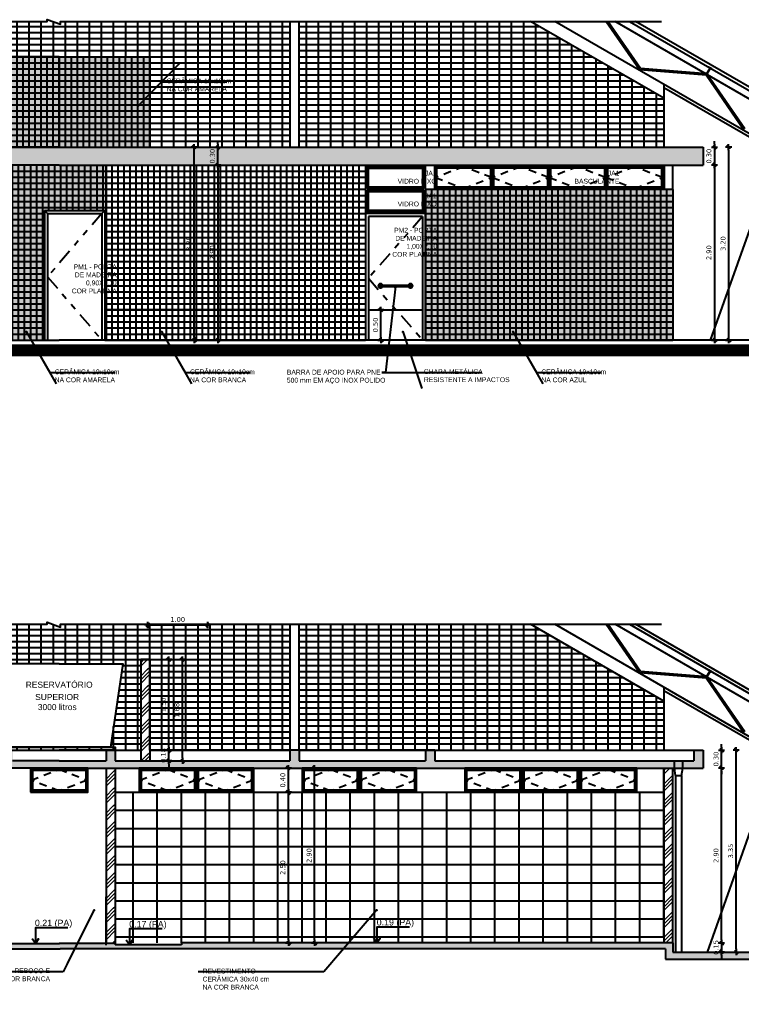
# Model space of a CAD drawing. Header units: inches. Extents: x -64 to 509, y -100 to 268.
# Drawn here: x 0.71 to 12.68, y 21 to 37.09 of the extents above; entities that cross this region are included whole.
import ezdxf
from ezdxf.enums import TextEntityAlignment as Align

# ---------------------------------------------------------------- set-up
doc = ezdxf.new("R2010")
doc.units = ezdxf.units.IN
doc.header["$MEASUREMENT"] = 0
doc.header["$PDMODE"] = 35
doc.linetypes.add('HIDDEN2', pattern=[0.1875, 0.125, -0.0625])
doc.linetypes.add('TRAÇO-2PTOS_P', pattern=[0.625, 0.25, -0.125, 0, -0.125, 0, -0.125])
for name, color, linetype in [('0_COR', 1, 'Continuous'), ('A-WC', 1, 'Continuous'), ('ARQ-ALV-PROJEÇÃO', 8, 'TRAÇO-2PTOS_P'), ('ARQ-ALV-VISTA1', 1, 'Continuous'), ('ARQ-CTA-1_050', 1, 'Continuous'), ('ARQ-CTA-1_200', 1, 'Continuous'), ('ARQ-PIS-VISTA1', 1, 'Continuous'), ('ARQ_ALVENARIA', 1, 'Continuous'), ('ARQ_REBOCO', 4, 'Continuous'), ('COTA', 1, 'Continuous'), ('HACHURA', 1, 'Continuous'), ('Nivel', 2, 'Continuous'), ('PAREDE', 4, 'Continuous'), ('PISOS', 8, 'Continuous'), ('TXAMB', 2, 'Continuous'), ('VISTA1', 1, 'Continuous'), ('VISTA2', 3, 'Continuous')]:
    doc.layers.add(name, color=color, linetype=linetype)
doc.layers.add('HAT', color=8, linetype='Continuous', lineweight=15)
doc.styles.add('ARIAL', font='arial.ttf')
doc.styles.add('FNDE Texto Cota 0050', font='verdana.ttf', dxfattribs={"height": 0.08})
doc.styles.add('ROMANS', font='arial.ttf')
doc.dimstyles.new('COTA 50', dxfattribs={"dimtxt": 0.08, "dimasz": 0.02, "dimexe": 0.1, "dimexo": 0.2, "dimgap": 0.025, "dimtad": 1, "dimrnd": 0.01, "dimzin": 4, "dimdsep": 46, "dimtxsty": 'ROMANS', "dimblk": 'ARCHTICK', "dimcen": 0.2, "dimclrd": 1, "dimclrt": 1, "dimadec": 0, "dimazin": 0, "dimtfac": 1.777778, "dimtix": 1, "dimtmove": 2, "dimatfit": 3, "dimldrblk": 'ARCHTICK', "dimfxl": 0.25, "dimfxlon": 1, "dimtolj": 1, "dimtzin": 0, "dimarcsym": 0})
doc.dimstyles.new('FNDE 1-0050', dxfattribs={"dimscale": 5, "dimtxt": 0.08, "dimasz": 0.01, "dimexe": 0.15, "dimexo": 0.15, "dimgap": 0.01, "dimtad": 1, "dimzin": 1, "dimdsep": 46, "dimtxsty": 'FNDE Texto Cota 0050', "dimblk": 'tic', "dimcen": 0.015, "dimdle": 0.15, "dimse1": 1, "dimse2": 1, "dimclrd": 251, "dimclre": 251, "dimclrt": 256, "dimaunit": 1, "dimadec": 3, "dimazin": 0, "dimtfac": 1, "dimtix": 1, "dimtmove": 2, "dimatfit": 3, "dimldrblk": 'tic', "dimfxl": 0.15, "dimtvp": 1, "dimtolj": 1, "dimtzin": 0, "dimarcsym": 0})
pattern_1 = [(45, (0, 0), (0.2828427, -2e-17), [0.4]), (45, (0.06, 0), (0.2828427, -2e-17), [0.4]), (45, (0.12, 0), (0.2828427, -2e-17), [0.4])]

# ---------------------------------------------------------------- blocks, each defined once
blk = doc.blocks.new('tic')
at = {"color": 251}
for p, q in [((-1, 0), (1, 0)), ((0, -1), (0, 1))]:
    blk.add_line(p, q, dxfattribs=at)
blk.add_line((-0.6, -0.6), (0.6, 0.6))
blk = doc.blocks.new('*D311')
at = {"layer": 'ARQ-CTA-1_050', "color": 251, "lineweight": -2, "transparency": 16777216}
blk.add_line((12.352, 21.82), (12.352, 24.62), dxfattribs=at)
at = {"layer": 'DEFPOINTS', "color": 0, "transparency": 16777216}
for p in [(11.211, 24.67), (12.352, 24.67), (10.711, 21.77)]:
    blk.add_point(p, dxfattribs=at)
at = {"layer": 'ARQ-CTA-1_050', "color": 251, "lineweight": -2, "transparency": 16777216, "xscale": 0.05, "yscale": 0.05, "zscale": 0.05}
for p, rotation in [((12.352, 24.67), 90), ((12.352, 21.77), 270)]:
    blk.add_blockref('tic', p, dxfattribs=dict(at, rotation=rotation))
at = {"layer": 'ARQ-CTA-1_050', "transparency": 16777216, "insert": (12.261, 23.22), "char_height": 0.08, "attachment_point": 5, "rotation": 90, "style": 'FNDE Texto Cota 0050'}
blk.add_mtext('\\A1;2.90', dxfattribs=at)
blk = doc.blocks.new('*D312')
at = {"layer": 'ARQ-CTA-1_050', "color": 251, "lineweight": -2, "transparency": 16777216}
blk.add_line((3.413, 24.84), (3.413, 26.42), dxfattribs=at)
at = {"layer": 'DEFPOINTS', "color": 0, "transparency": 16777216}
for p in [(2.579, 26.47), (3.413, 26.47), (2.579, 24.79)]:
    blk.add_point(p, dxfattribs=at)
at = {"layer": 'ARQ-CTA-1_050', "color": 251, "lineweight": -2, "transparency": 16777216, "xscale": 0.05, "yscale": 0.05, "zscale": 0.05}
for p, rotation in [((3.413, 26.47), 90), ((3.413, 24.79), 270)]:
    blk.add_blockref('tic', p, dxfattribs=dict(at, rotation=rotation))
at = {"layer": 'ARQ-CTA-1_050', "transparency": 16777216, "insert": (3.321, 25.63), "char_height": 0.08, "attachment_point": 5, "rotation": 90, "style": 'FNDE Texto Cota 0050'}
blk.add_mtext('\\A1;1.68', dxfattribs=at)
blk = doc.blocks.new('*D313')
at = {"layer": 'ARQ-CTA-1_050', "color": 251, "lineweight": -2, "transparency": 16777216}
for p, q in [((3.187, 25.02), (3.187, 25.07)), ((3.187, 24.79), (3.187, 24.97)), ((3.187, 24.74), (3.187, 24.69))]:
    blk.add_line(p, q, dxfattribs=at)
at = {"layer": 'DEFPOINTS', "color": 0, "transparency": 16777216}
for p in [(2.228, 24.97), (3.187, 24.97), (2.228, 24.79)]:
    blk.add_point(p, dxfattribs=at)
at = {"layer": 'ARQ-CTA-1_050', "color": 251, "lineweight": -2, "transparency": 16777216, "xscale": 0.05, "yscale": 0.05, "zscale": 0.05}
for p, rotation in [((3.187, 24.97), 270), ((3.187, 24.79), 90)]:
    blk.add_blockref('tic', p, dxfattribs=dict(at, rotation=rotation))
at = {"layer": 'ARQ-CTA-1_050', "transparency": 16777216, "insert": (3.096, 24.88), "char_height": 0.08, "attachment_point": 5, "rotation": 90, "style": 'FNDE Texto Cota 0050'}
blk.add_mtext('\\A1;0.18', dxfattribs=at)
blk = doc.blocks.new('*D314')
at = {"layer": 'ARQ-CTA-1_050', "color": 251, "lineweight": -2, "transparency": 16777216}
blk.add_line((3.187, 25.02), (3.187, 26.42), dxfattribs=at)
at = {"layer": 'DEFPOINTS', "color": 0, "transparency": 16777216}
for p in [(2.803, 26.47), (3.187, 26.47), (2.228, 24.97)]:
    blk.add_point(p, dxfattribs=at)
at = {"layer": 'ARQ-CTA-1_050', "color": 251, "lineweight": -2, "transparency": 16777216, "xscale": 0.05, "yscale": 0.05, "zscale": 0.05}
for p, rotation in [((3.187, 26.47), 90), ((3.187, 24.97), 270)]:
    blk.add_blockref('tic', p, dxfattribs=dict(at, rotation=rotation))
at = {"layer": 'ARQ-CTA-1_050', "transparency": 16777216, "insert": (3.096, 25.72), "char_height": 0.08, "attachment_point": 5, "rotation": 90, "style": 'FNDE Texto Cota 0050'}
blk.add_mtext('\\A1;1.50', dxfattribs=at)
blk = doc.blocks.new('*D315')
at = {"layer": 'ARQ-CTA-1_050', "color": 251, "lineweight": -2, "transparency": 16777216}
for p, q in [((12.352, 25.02), (12.352, 25.07)), ((12.352, 24.67), (12.352, 24.97)), ((12.352, 24.62), (12.352, 24.57))]:
    blk.add_line(p, q, dxfattribs=at)
at = {"layer": 'DEFPOINTS', "color": 0, "transparency": 16777216}
for p in [(11.211, 24.97), (12.352, 24.97), (11.211, 24.67)]:
    blk.add_point(p, dxfattribs=at)
at = {"layer": 'ARQ-CTA-1_050', "color": 251, "lineweight": -2, "transparency": 16777216, "xscale": 0.05, "yscale": 0.05, "zscale": 0.05}
for p, rotation in [((12.352, 24.97), 270), ((12.352, 24.67), 90)]:
    blk.add_blockref('tic', p, dxfattribs=dict(at, rotation=rotation))
at = {"layer": 'ARQ-CTA-1_050', "transparency": 16777216, "insert": (12.261, 24.82), "char_height": 0.08, "attachment_point": 5, "rotation": 90, "style": 'FNDE Texto Cota 0050'}
blk.add_mtext('\\A1;0.30', dxfattribs=at)
blk = doc.blocks.new('*D316')
at = {"layer": 'ARQ-CTA-1_050', "color": 251, "lineweight": -2, "transparency": 16777216}
blk.add_line((12.595, 21.67), (12.595, 24.92), dxfattribs=at)
at = {"layer": 'DEFPOINTS', "color": 0, "transparency": 16777216}
for p in [(11.089, 24.97), (12.595, 24.97), (12.33, 21.62)]:
    blk.add_point(p, dxfattribs=at)
at = {"layer": 'ARQ-CTA-1_050', "color": 251, "lineweight": -2, "transparency": 16777216, "xscale": 0.05, "yscale": 0.05, "zscale": 0.05}
for p, rotation in [((12.595, 24.97), 90), ((12.595, 21.62), 270)]:
    blk.add_blockref('tic', p, dxfattribs=dict(at, rotation=rotation))
at = {"layer": 'ARQ-CTA-1_050', "transparency": 16777216, "insert": (12.503, 23.295), "char_height": 0.08, "attachment_point": 5, "rotation": 90, "style": 'FNDE Texto Cota 0050'}
blk.add_mtext('\\A1;3.35', dxfattribs=at)
blk = doc.blocks.new('_ArchTick')
at = {"color": 0, "linetype": 'ByBlock', "const_width": 0.15}
blk.add_lwpolyline([(-0.5, -0.5), (0.5, 0.5)], dxfattribs=at)
blk = doc.blocks.new('*D407')
at = {"layer": 'ARQ-CTA-1_050', "color": 251, "lineweight": -2, "transparency": 16777216}
for p, q in [((12.352, 21.82), (12.352, 21.87)), ((12.352, 21.77), (12.352, 21.62)), ((12.352, 21.57), (12.352, 21.52))]:
    blk.add_line(p, q, dxfattribs=at)
at = {"layer": 'DEFPOINTS', "color": 0, "transparency": 16777216}
for p in [(10.711, 21.77), (12.028, 21.62), (12.352, 21.62)]:
    blk.add_point(p, dxfattribs=at)
at = {"layer": 'ARQ-CTA-1_050', "color": 251, "lineweight": -2, "transparency": 16777216, "xscale": 0.05, "yscale": 0.05, "zscale": 0.05}
for p, rotation in [((12.352, 21.77), 270), ((12.352, 21.62), 90)]:
    blk.add_blockref('tic', p, dxfattribs=dict(at, rotation=rotation))
at = {"layer": 'ARQ-CTA-1_050', "transparency": 16777216, "insert": (12.261, 21.695), "char_height": 0.08, "attachment_point": 5, "rotation": 90, "style": 'FNDE Texto Cota 0050'}
blk.add_mtext('\\A1;0.15', dxfattribs=at)
blk = doc.blocks.new('*D535')
at = {"layer": 'ARQ-CTA-1_050', "color": 251, "lineweight": -2, "transparency": 16777216}
blk.add_line((2.883, 27.044), (3.783, 27.044), dxfattribs=at)
at = {"layer": 'DEFPOINTS', "color": 0, "transparency": 16777216}
for p in [(3.833, 27.044), (2.833, 26.044), (3.833, 26.044)]:
    blk.add_point(p, dxfattribs=at)
at = {"layer": 'ARQ-CTA-1_050', "color": 251, "lineweight": -2, "transparency": 16777216, "xscale": 0.05, "yscale": 0.05, "zscale": 0.05, "rotation": 180}
blk.add_blockref('tic', (2.833, 27.044), dxfattribs=at)
at = {"layer": 'ARQ-CTA-1_050', "color": 251, "lineweight": -2, "transparency": 16777216, "xscale": 0.05, "yscale": 0.05, "zscale": 0.05}
blk.add_blockref('tic', (3.833, 27.044), dxfattribs=at)
at = {"layer": 'ARQ-CTA-1_050', "transparency": 16777216, "insert": (3.333, 27.135), "char_height": 0.08, "attachment_point": 5, "style": 'FNDE Texto Cota 0050'}
blk.add_mtext('\\A1;1.00', dxfattribs=at)
blk = doc.blocks.new('*D557')
at = {"layer": 'ARQ-CTA-1_050', "color": 251, "lineweight": -2, "transparency": 16777216}
blk.add_line((5.169, 21.82), (5.169, 24.22), dxfattribs=at)
at = {"layer": 'DEFPOINTS', "color": 0, "transparency": 16777216}
for p in [(3.501, 24.27), (5.169, 24.27), (3.801, 21.77)]:
    blk.add_point(p, dxfattribs=at)
at = {"layer": 'ARQ-CTA-1_050', "color": 251, "lineweight": -2, "transparency": 16777216, "xscale": 0.05, "yscale": 0.05, "zscale": 0.05}
for p, rotation in [((5.169, 24.27), 90), ((5.169, 21.77), 270)]:
    blk.add_blockref('tic', p, dxfattribs=dict(at, rotation=rotation))
at = {"layer": 'ARQ-CTA-1_050', "transparency": 16777216, "insert": (5.077, 23.02), "char_height": 0.08, "attachment_point": 5, "rotation": 90, "style": 'FNDE Texto Cota 0050'}
blk.add_mtext('\\A1;2.50', dxfattribs=at)
blk = doc.blocks.new('*D558')
at = {"layer": 'ARQ-CTA-1_050', "color": 251, "lineweight": -2, "transparency": 16777216}
blk.add_line((5.169, 24.32), (5.169, 24.62), dxfattribs=at)
at = {"layer": 'DEFPOINTS', "color": 0, "transparency": 16777216}
for p in [(3.501, 24.67), (5.169, 24.67), (3.501, 24.27)]:
    blk.add_point(p, dxfattribs=at)
at = {"layer": 'ARQ-CTA-1_050', "color": 251, "lineweight": -2, "transparency": 16777216, "xscale": 0.05, "yscale": 0.05, "zscale": 0.05}
for p, rotation in [((5.169, 24.67), 90), ((5.169, 24.27), 270)]:
    blk.add_blockref('tic', p, dxfattribs=dict(at, rotation=rotation))
at = {"layer": 'ARQ-CTA-1_050', "transparency": 16777216, "insert": (5.077, 24.47), "char_height": 0.08, "attachment_point": 5, "rotation": 90, "style": 'FNDE Texto Cota 0050'}
blk.add_mtext('\\A1;0.40', dxfattribs=at)
blk = doc.blocks.new('*D559')
at = {"layer": 'ARQ-CTA-1_050', "color": 251, "lineweight": -2, "transparency": 16777216}
blk.add_line((5.604, 21.82), (5.604, 24.62), dxfattribs=at)
at = {"layer": 'DEFPOINTS', "color": 0, "transparency": 16777216}
for p in [(4.463, 24.67), (5.604, 24.67), (3.963, 21.77)]:
    blk.add_point(p, dxfattribs=at)
at = {"layer": 'ARQ-CTA-1_050', "color": 251, "lineweight": -2, "transparency": 16777216, "xscale": 0.05, "yscale": 0.05, "zscale": 0.05}
for p, rotation in [((5.604, 24.67), 90), ((5.604, 21.77), 270)]:
    blk.add_blockref('tic', p, dxfattribs=dict(at, rotation=rotation))
at = {"layer": 'ARQ-CTA-1_050', "transparency": 16777216, "insert": (5.513, 23.22), "char_height": 0.08, "attachment_point": 5, "rotation": 90, "style": 'FNDE Texto Cota 0050'}
blk.add_mtext('\\A1;2.90', dxfattribs=at)
blk = doc.blocks.new('*D579')
at = {"layer": 'ARQ-CTA-1_050', "color": 251, "lineweight": -2, "transparency": 16777216}
blk.add_line((3.999, 34.62), (3.999, 31.82), dxfattribs=at)
at = {"layer": 'DEFPOINTS', "color": 0, "transparency": 16777216}
for p in [(4.269, 34.67), (3.999, 31.77), (4.269, 31.77)]:
    blk.add_point(p, dxfattribs=at)
at = {"layer": 'ARQ-CTA-1_050', "color": 251, "lineweight": -2, "transparency": 16777216, "xscale": 0.05, "yscale": 0.05, "zscale": 0.05}
for p, rotation in [((3.999, 34.67), 90), ((3.999, 31.77), 270)]:
    blk.add_blockref('tic', p, dxfattribs=dict(at, rotation=rotation))
at = {"layer": 'ARQ-CTA-1_050', "transparency": 16777216, "insert": (3.908, 33.22), "char_height": 0.08, "attachment_point": 5, "rotation": 90, "style": 'FNDE Texto Cota 0050'}
blk.add_mtext('\\A1;2.90', dxfattribs=at)
blk = doc.blocks.new('*D580')
at = {"layer": 'ARQ-CTA-1_050', "color": 251, "lineweight": -2, "transparency": 16777216}
for p, q in [((3.999, 35.02), (3.999, 35.07)), ((3.999, 34.67), (3.999, 34.97)), ((3.999, 34.62), (3.999, 34.57))]:
    blk.add_line(p, q, dxfattribs=at)
at = {"layer": 'DEFPOINTS', "color": 0, "transparency": 16777216}
for p in [(3.999, 34.97), (4.269, 34.97), (4.269, 34.67)]:
    blk.add_point(p, dxfattribs=at)
at = {"layer": 'ARQ-CTA-1_050', "color": 251, "lineweight": -2, "transparency": 16777216, "xscale": 0.05, "yscale": 0.05, "zscale": 0.05}
for p, rotation in [((3.999, 34.97), 270), ((3.999, 34.67), 90)]:
    blk.add_blockref('tic', p, dxfattribs=dict(at, rotation=rotation))
at = {"layer": 'ARQ-CTA-1_050', "transparency": 16777216, "insert": (3.908, 34.82), "char_height": 0.08, "attachment_point": 5, "rotation": 90, "style": 'FNDE Texto Cota 0050'}
blk.add_mtext('\\A1;0.30', dxfattribs=at)
blk = doc.blocks.new('*D581')
at = {"layer": 'ARQ-CTA-1_050', "color": 251, "lineweight": -2, "transparency": 16777216}
blk.add_line((3.608, 31.82), (3.608, 34.92), dxfattribs=at)
at = {"layer": 'DEFPOINTS', "color": 0, "transparency": 16777216}
for p in [(3.608, 34.97), (3.949, 34.97), (3.949, 31.77)]:
    blk.add_point(p, dxfattribs=at)
at = {"layer": 'ARQ-CTA-1_050', "color": 251, "lineweight": -2, "transparency": 16777216, "xscale": 0.05, "yscale": 0.05, "zscale": 0.05}
for p, rotation in [((3.608, 34.97), 90), ((3.608, 31.77), 270)]:
    blk.add_blockref('tic', p, dxfattribs=dict(at, rotation=rotation))
at = {"layer": 'ARQ-CTA-1_050', "transparency": 16777216, "insert": (3.516, 33.37), "char_height": 0.08, "attachment_point": 5, "rotation": 90, "style": 'FNDE Texto Cota 0050'}
blk.add_mtext('\\A1;3.20', dxfattribs=at)
blk = doc.blocks.new('*D582')
at = {"layer": 'ARQ-CTA-1_050', "color": 251, "lineweight": -2, "transparency": 16777216}
for p, q in [((12.235, 35.02), (12.235, 35.07)), ((12.235, 34.97), (12.235, 34.67)), ((12.235, 34.62), (12.235, 34.57))]:
    blk.add_line(p, q, dxfattribs=at)
at = {"layer": 'DEFPOINTS', "color": 0, "transparency": 16777216}
for p in [(12.045, 34.97), (12.045, 34.67), (12.235, 34.67)]:
    blk.add_point(p, dxfattribs=at)
at = {"layer": 'ARQ-CTA-1_050', "color": 251, "lineweight": -2, "transparency": 16777216, "xscale": 0.05, "yscale": 0.05, "zscale": 0.05}
for p, rotation in [((12.235, 34.97), 270), ((12.235, 34.67), 90)]:
    blk.add_blockref('tic', p, dxfattribs=dict(at, rotation=rotation))
at = {"layer": 'ARQ-CTA-1_050', "transparency": 16777216, "insert": (12.143, 34.82), "char_height": 0.08, "attachment_point": 5, "rotation": 90, "style": 'FNDE Texto Cota 0050'}
blk.add_mtext('\\A1;0.30', dxfattribs=at)
blk = doc.blocks.new('*D583')
at = {"layer": 'ARQ-CTA-1_050', "color": 251, "lineweight": -2, "transparency": 16777216}
blk.add_line((12.235, 34.62), (12.235, 31.82), dxfattribs=at)
at = {"layer": 'DEFPOINTS', "color": 0, "transparency": 16777216}
for p in [(12.045, 34.67), (11.545, 31.77), (12.235, 31.77)]:
    blk.add_point(p, dxfattribs=at)
at = {"layer": 'ARQ-CTA-1_050', "color": 251, "lineweight": -2, "transparency": 16777216, "xscale": 0.05, "yscale": 0.05, "zscale": 0.05}
for p, rotation in [((12.235, 34.67), 90), ((12.235, 31.77), 270)]:
    blk.add_blockref('tic', p, dxfattribs=dict(at, rotation=rotation))
at = {"layer": 'ARQ-CTA-1_050', "transparency": 16777216, "insert": (12.143, 33.22), "char_height": 0.08, "attachment_point": 5, "rotation": 90, "style": 'FNDE Texto Cota 0050'}
blk.add_mtext('\\A1;2.90', dxfattribs=at)
blk = doc.blocks.new('*D584')
at = {"layer": 'ARQ-CTA-1_050', "color": 251, "lineweight": -2, "transparency": 16777216}
blk.add_line((12.47, 34.92), (12.47, 31.82), dxfattribs=at)
at = {"layer": 'DEFPOINTS', "color": 0, "transparency": 16777216}
for p in [(12.173, 34.97), (12.173, 31.77), (12.47, 31.77)]:
    blk.add_point(p, dxfattribs=at)
at = {"layer": 'ARQ-CTA-1_050', "color": 251, "lineweight": -2, "transparency": 16777216, "xscale": 0.05, "yscale": 0.05, "zscale": 0.05}
for p, rotation in [((12.47, 34.97), 90), ((12.47, 31.77), 270)]:
    blk.add_blockref('tic', p, dxfattribs=dict(at, rotation=rotation))
at = {"layer": 'ARQ-CTA-1_050', "transparency": 16777216, "insert": (12.378, 33.37), "char_height": 0.08, "attachment_point": 5, "rotation": 90, "style": 'FNDE Texto Cota 0050'}
blk.add_mtext('\\A1;3.20', dxfattribs=at)
blk = doc.blocks.new('*D756')
at = {"layer": 'ARQ-CTA-1_050', "color": 251, "lineweight": -2, "transparency": 16777216}
blk.add_line((6.704, 31.82), (6.704, 32.22), dxfattribs=at)
at = {"layer": 'DEFPOINTS', "color": 0, "transparency": 16777216}
for p in [(6.704, 32.27), (7.09, 32.27), (7.09, 31.77)]:
    blk.add_point(p, dxfattribs=at)
at = {"layer": 'ARQ-CTA-1_050', "color": 251, "lineweight": -2, "transparency": 16777216, "xscale": 0.05, "yscale": 0.05, "zscale": 0.05}
for p, rotation in [((6.704, 32.27), 90), ((6.704, 31.77), 270)]:
    blk.add_blockref('tic', p, dxfattribs=dict(at, rotation=rotation))
at = {"layer": 'ARQ-CTA-1_050', "transparency": 16777216, "insert": (6.612, 32.02), "char_height": 0.08, "attachment_point": 5, "rotation": 90, "style": 'FNDE Texto Cota 0050'}
blk.add_mtext('\\A1;0.50', dxfattribs=at)

msp = doc.modelspace()

# ---------------------------------------------------------------- hatches: boundary and pattern name
at = {"layer": '0_COR'}
for color, points in [(50, [(1.37, 36.47), (-0.13, 36.47), (-0.13, 34.97), (1.37, 34.97)]), (50, [(1.37, 36.47), (2.87, 36.47), (2.87, 34.97), (1.37, 34.97)]), (255, [(12.045, 34.97), (-9.305, 34.97), (-9.305, 34.67), (12.045, 34.67)]), (140, [(7.445, 34.27), (7.445, 31.77), (11.545, 31.77), (11.545, 34.27)])]:
    msp.add_hatch(color=color, dxfattribs=at).paths.add_polyline_path(points)
h = msp.add_hatch(color=50, dxfattribs=at)
h.paths.add_polyline_path([(1.37, 34.67), (0.595, 34.67), (0.595, 31.77), (1.125, 31.77), (1.125, 33.92), (1.37, 33.92)])
h.paths.add_polyline_path([(2.145, 34.67), (1.37, 34.67), (1.37, 33.92), (2.125, 33.92), (2.125, 31.77), (2.145, 31.77)])
at = {"layer": 'ARQ-ALV-VISTA1'}
h = msp.add_hatch(dxfattribs=at)
h.set_pattern_fill('_USER', color=251, scale=0.2, angle=90, style=0, pattern_type=0)
h.set_pattern_definition([(90, (-148.7292, 70.90857), (-0.2, 1e-17), [])])
h.paths.add_polyline_path([(-2.605, 37.055), (-6.446, 37.055), (-8.655, 35.78), (-8.655, 34.97), (-2.605, 34.97)])
h.paths.add_polyline_path([(9.186, 37.055), (5.345, 37.055), (5.345, 34.97), (11.395, 34.97), (11.395, 35.78)])
h.paths.add_polyline_path([(2.87, 36.47), (2.87, 34.97), (5.195, 34.97), (5.195, 37.055), (-2.455, 37.055), (-2.455, 34.97), (-0.13, 34.97), (-0.13, 36.47)])
h = msp.add_hatch(dxfattribs=at)
h.set_pattern_fill('_USER', color=251, scale=0.1, style=0, pattern_type=0)
h.set_pattern_definition([(0, (-125.95918, 34.97037), (0, 0.1), [])])
h.paths.add_polyline_path([(-2.605, 37.055), (-6.446, 37.055), (-8.655, 35.78), (-8.655, 34.97), (-2.605, 34.97)])
h.paths.add_polyline_path([(-1.613, 37.055), (-2.455, 37.055), (-2.455, 34.97), (-0.252, 34.97)])
h.paths.add_polyline_path([(5.195, 37.055), (4.353, 37.055), (2.992, 34.97), (5.195, 34.97)])
h.paths.add_polyline_path([(9.186, 37.055), (5.345, 37.055), (5.345, 34.97), (11.395, 34.97), (11.395, 35.78)])
h.paths.add_polyline_path([(-0.13, 34.97), (-0.13, 36.47), (2.87, 36.47), (2.87, 34.97), (2.992, 34.97), (4.353, 37.055), (-1.613, 37.055), (-0.252, 34.97)])
h = msp.add_hatch(dxfattribs=at)
h.set_pattern_fill('_USER', color=251, scale=0.2, angle=90, style=0, pattern_type=0)
h.set_pattern_definition([(90, (-148.7292, 60.90857), (-0.2, 1e-17), [])])
h.paths.add_polyline_path([(-2.605, 27.055), (-6.446, 27.055), (-8.655, 25.78), (-8.655, 24.97), (-2.605, 24.97)])
h.paths.add_polyline_path([(9.186, 27.055), (5.345, 27.055), (5.345, 24.97), (11.395, 24.97), (11.395, 25.78)])
h.paths.add_polyline_path([(-2.455, 24.97), (5.195, 24.97), (5.195, 27.055), (-2.455, 27.055)])
h.paths.add_polyline_path([(2.22, 25.02), (0.52, 25.02), (0.315, 26.4), (2.425, 26.4)])
h = msp.add_hatch(dxfattribs=at)
h.set_pattern_fill('_USER', color=251, scale=0.1, style=0, pattern_type=0)
h.set_pattern_definition([(0, (-125.95918, 24.97037), (0, 0.1), [])])
h.paths.add_polyline_path([(-2.605, 27.055), (-6.446, 27.055), (-8.655, 25.78), (-8.655, 24.97), (-2.605, 24.97)])
h.paths.add_polyline_path([(-1.613, 27.055), (-2.455, 27.055), (-2.455, 24.97), (-0.252, 24.97)])
h.paths.add_polyline_path([(5.195, 27.055), (4.353, 27.055), (2.992, 24.97), (5.195, 24.97)])
h.paths.add_polyline_path([(9.186, 27.055), (5.345, 27.055), (5.345, 24.97), (11.395, 24.97), (11.395, 25.78)])
h.paths.add_polyline_path([(2.87, 26.47), (2.87, 24.97), (2.992, 24.97), (4.353, 27.055), (-1.613, 27.055), (-0.252, 24.97), (-0.13, 24.97), (-0.13, 26.47), (0.02, 26.47), (0.02, 24.97), (2.72, 24.97), (2.72, 26.47)])
h.paths.add_polyline_path([(2.22, 25.02), (0.52, 25.02), (0.315, 26.4), (2.425, 26.4)])
at = {"layer": 'COTA'}
h = msp.add_hatch(dxfattribs=at)
h.set_pattern_fill('NET', color=251, scale=0.8, style=0)
h.set_pattern_definition([(180, (2.94501, 32.27037), (0, 0.1), []), (90, (2.94501, 32.27037), (0.1, 6e-18), [])])
h.paths.add_polyline_path([(2.145, 34.67), (6.445, 34.67), (6.445, 32.27), (2.145, 32.27)])
h = msp.add_hatch(dxfattribs=at)
h.set_pattern_fill('AR-CONC', color=256, scale=0.025, angle=45, style=0)
h.set_pattern_definition([(95, (0, 10), (0.137888, 0.1157018), [0.01875, -0.20625]), (40, (0, 10), (-0.157498, 0.108442), [0.015, -0.165]), (145.4514, (0.01149, 10.00964), (-0.0196099, 0.2241438), [0.015935, -0.1752855]), (91.1842, (-0.03536, 10.03536), (0.2179233, 0.1594034), [0.028125, -0.309375]), (141.6356, (-0.0172, 10.04864), (-0.0069748, 0.337428), [0.0239026, -0.2629282]), (36.1842, (-0.03536, 10.03536), (-0.006975, 0.337428), [0.0225, -0.2475]), (66, (-0.00884, 10.0442), (0.1766929, 0.0343456), [0.01875, -0.20625]), (11, (-0.00884, 10.0442), (-0.0851771, 0.1712021), [0.015, -0.165]), (116.4514, (0.00589, 10.04706), (0.0915159, 0.2055477), [0.015935, -0.1752855]), (82.5, (0, 10), (-0.0566983, 0.06099745), [0, -0.163, 0, -0.1675, 0, -0.165625]), (52.5, (0, 10), (-0.02321824, 0.11622736), [0, -0.0955, 0, -0.15925, 0, -0.063125]), (12.5, (-0.03942, 9.96058), (0.09835454, 0.0903802), [0, -0.0625, 0, -0.195, 0, -0.25875]), (2.5, (-0.0571, 9.9429), (0.0853975, 0.12078995), [0, -0.08125, 0, -0.1295, 0, -0.18375])])
h.paths.add_polyline_path([(12.045, 24.97), (11.895, 24.97), (11.895, 24.79), (7.595, 24.79), (7.595, 24.97), (7.445, 24.97), (7.445, 24.79), (5.345, 24.79), (5.345, 24.97), (5.195, 24.97), (5.195, 24.79), (2.295, 24.79), (2.295, 24.97), (2.145, 24.97), (2.145, 24.79), (1.37, 24.79), (0.595, 24.79), (0.595, 24.97), (0.445, 24.97), (0.445, 24.79), (-2.455, 24.79), (-2.455, 24.97), (-2.605, 24.97), (-2.605, 24.79), (-4.705, 24.79), (-4.705, 24.97), (-4.855, 24.97), (-4.855, 24.79), (-9.155, 24.79), (-9.155, 24.97), (-9.305, 24.97), (-9.305, 24.67), (1.37, 24.67), (12.045, 24.67)])
h = msp.add_hatch(dxfattribs=at)
h.set_pattern_fill('AR-CONC', color=256, scale=0.025, angle=45, style=0)
h.set_pattern_definition([(95, (0.01208, 10), (0.137888, 0.1157018), [0.01875, -0.20625]), (40, (0.01208, 10), (-0.157498, 0.108442), [0.015, -0.165]), (145.4514, (0.02358, 10.00964), (-0.0196099, 0.2241438), [0.015935, -0.1752855]), (91.1842, (-0.02327, 10.03536), (0.2179233, 0.1594034), [0.028125, -0.309375]), (141.6356, (-0.0051, 10.04864), (-0.0069748, 0.337428), [0.0239026, -0.2629282]), (36.1842, (-0.02327, 10.03536), (-0.006975, 0.337428), [0.0225, -0.2475]), (66, (0.00325, 10.0442), (0.1766929, 0.0343456), [0.01875, -0.20625]), (11, (0.00325, 10.0442), (-0.0851771, 0.1712021), [0.015, -0.165]), (116.4514, (0.01797, 10.04706), (0.0915159, 0.2055477), [0.015935, -0.1752855]), (82.5, (0.012084, 10), (-0.0566983, 0.06099745), [0, -0.163, 0, -0.1675, 0, -0.165625]), (52.5, (0.01208, 10), (-0.02321824, 0.11622736), [0, -0.0955, 0, -0.15925, 0, -0.063125]), (12.5, (-0.02734, 9.96058), (0.09835454, 0.0903802), [0, -0.0625, 0, -0.195, 0, -0.25875]), (2.5, (-0.04501, 9.9429), (0.0853975, 0.12078995), [0, -0.08125, 0, -0.1295, 0, -0.18375])])
h.paths.add_polyline_path([(-8.793, 21.77), (-8.793, 21.62), (-10.939, 21.62), (-10.939, 21.5), (-8.673, 21.5), (-8.673, 21.67), (1.382, 21.67), (11.45, 21.67), (11.45, 21.5), (15.433, 21.5), (15.433, 21.62), (11.57, 21.62), (11.57, 21.77), (3.407, 21.77), (3.407, 21.74), (2.307, 21.74), (1.382, 21.76), (0.457, 21.76), (0.457, 21.74), (-0.643, 21.74)])
at = {"layer": 'HACHURA'}
h = msp.add_hatch(dxfattribs=at)
h.set_pattern_fill('_USER', color=251, scale=0.1, style=0, double=1, pattern_type=0)
h.set_pattern_definition([(0, (1.37001, 36.47037), (0, 0.1), []), (90, (1.37001, 36.47037), (-0.1, 6e-18), [])])
h.paths.add_polyline_path([(1.37, 34.97), (1.37, 36.47), (-0.13, 36.47), (-0.13, 34.97)])
h = msp.add_hatch(dxfattribs=at)
h.set_pattern_fill('_USER', color=251, scale=0.1, style=0, double=1, pattern_type=0)
h.set_pattern_definition([(180, (1.37001, 36.47037), (0, 0.1), []), (90, (1.37001, 36.47037), (0.1, 6e-18), [])])
h.paths.add_polyline_path([(1.37, 34.97), (1.37, 36.47), (2.87, 36.47), (2.87, 34.97)])
h = msp.add_hatch(dxfattribs=at)
h.set_pattern_fill('_USER', color=251, scale=0.1, style=0, double=1, pattern_type=0)
h.set_pattern_definition([(0, (0.59501, 31.77037), (0, 0.1), []), (90, (0.59501, 31.77037), (-0.1, 6e-18), [])])
h.paths.add_polyline_path([(1.125, 33.92), (2.125, 33.92), (2.125, 31.77), (2.145, 31.77), (2.145, 34.67), (1.37, 34.67), (0.595, 34.67), (0.595, 31.77), (1.125, 31.77)])
h = msp.add_hatch(dxfattribs=at)
h.set_pattern_fill('_USER', color=251, scale=0.1, style=0, double=1, pattern_type=0)
h.set_pattern_definition([(180, (11.54501, 31.77037), (0, 0.1), []), (90, (11.54501, 31.77037), (0.1, 6e-18), [])])
h.paths.add_polyline_path([(7.445, 34.27), (11.545, 34.27), (11.545, 31.77), (7.445, 31.77)])
h = msp.add_hatch(dxfattribs=at)
h.set_pattern_fill('NET', color=251, scale=0.8, style=0)
h.set_pattern_definition([(360, (2.14501, 31.77037), (2e-16, 0.1), []), (90, (2.14501, 31.77037), (-0.1, 3e-16), [])])
h.paths.add_polyline_path([(6.445, 32.27), (2.145, 32.27), (2.145, 31.77), (6.445, 31.77)])
at = {"layer": 'HAT'}
h = msp.add_hatch(dxfattribs=at)
h.set_pattern_fill('GOST_GROUND', color=256, scale=0.02, style=0)
h.set_pattern_definition(pattern_1)
h.paths.add_polyline_path([(2.87, 26.47), (2.72, 26.47), (2.72, 24.79), (2.87, 24.79)])
h = msp.add_hatch(dxfattribs=at)
h.set_pattern_fill('GOST_GROUND', color=256, scale=0.02, style=0)
h.set_pattern_definition(pattern_1)
h.paths.add_polyline_path([(2.295, 24.67), (2.145, 24.67), (2.145, 21.76), (2.295, 21.76)])
h = msp.add_hatch(dxfattribs=at)
h.set_pattern_fill('GOST_GROUND', color=256, scale=0.02, style=0)
h.set_pattern_definition(pattern_1)
h.paths.add_polyline_path([(11.545, 21.77), (11.545, 24.67), (11.395, 24.67), (11.395, 21.77)])

# ---------------------------------------------------------------- linework, layer by layer
at = {"color": 2}
msp.add_line((6.495, 32.27), (7.395, 32.27), dxfattribs=at)
at = {"layer": 'A-WC', "color": 2}
for p, q in [((6.695, 32.683), (7.195, 32.683)), ((6.695, 32.658), (7.195, 32.658))]:
    msp.add_line(p, q, dxfattribs=at)
for centre, radius, start, end in [((6.695, 32.67), 0.035, 20.9248, 339.0752), ((6.695, 32.67), 0.025, 30, 330), ((6.695, 32.67), 0.0125, 90, 270), ((7.195, 32.67), 0.035, 200.9248, 159.0752), ((7.195, 32.67), 0.025, 210, 150), ((7.195, 32.67), 0.0125, 270, 90)]:
    msp.add_arc(centre, radius, start, end, dxfattribs=at)
at = {"layer": 'ARQ-ALV-PROJEÇÃO'}
for p, q in [((2.075, 33.87), (1.175, 32.82)), ((7.395, 33.82), (6.495, 32.795)), ((1.175, 32.82), (2.075, 31.77)), ((6.495, 32.795), (7.395, 31.77))]:
    msp.add_line(p, q, dxfattribs=at)
at = {"layer": 'ARQ-ALV-PROJEÇÃO', "linetype": 'HIDDEN2'}
for points in [[(8.54, 34.465), (8.075, 34.645), (7.61, 34.465), (8.075, 34.285)], [(9.485, 34.465), (9.02, 34.645), (8.555, 34.465), (9.02, 34.285)], [(10.43, 34.465), (9.965, 34.645), (9.5, 34.465), (9.965, 34.285)], [(11.375, 34.465), (10.91, 34.645), (10.445, 34.465), (10.91, 34.285)], [(0.905, 24.47), (1.37, 24.65), (1.835, 24.47), (1.37, 24.29)], [(2.705, 24.47), (3.17, 24.65), (3.635, 24.47), (3.17, 24.29)], [(3.655, 24.47), (4.12, 24.65), (4.585, 24.47), (4.12, 24.29)], [(5.405, 24.47), (5.87, 24.65), (6.335, 24.47), (5.87, 24.29)], [(6.355, 24.47), (6.82, 24.65), (7.285, 24.47), (6.82, 24.29)], [(8.105, 24.47), (8.57, 24.65), (9.035, 24.47), (8.57, 24.29)], [(9.055, 24.47), (9.52, 24.65), (9.985, 24.47), (9.52, 24.29)], [(10.005, 24.47), (10.47, 24.65), (10.935, 24.47), (10.47, 24.29)]]:
    msp.add_lwpolyline(points, close=True, dxfattribs=at)
at = {"layer": 'ARQ-ALV-VISTA1', "color": 251}
for p, q in [((11.395, 35.78), (9.186, 37.055)), ((13.37, 34.87), (9.586, 37.055)), ((10.441, 37.055), (10.992, 36.256)), ((10.472, 37.055), (11.006, 36.28)), ((14.37, 34.87), (10.586, 37.055)), ((10.992, 36.256), (12.096, 36.167)), ((11.006, 36.28), (12.11, 36.191)), ((12.156, 36.277), (12.105, 36.188)), ((12.161, 36.275), (12.109, 36.186)), ((12.137, 36.298), (12.134, 36.294)), ((12.155, 36.282), (12.134, 36.294)), ((12.189, 36.268), (12.137, 36.298)), ((12.186, 36.264), (12.165, 36.276)), ((12.189, 36.268), (12.186, 36.264)), ((12.079, 36.199), (12.077, 36.194)), ((12.129, 36.164), (12.077, 36.194)), ((12.1, 36.187), (12.079, 36.199)), ((12.096, 36.167), (12.724, 35.256)), ((12.11, 36.191), (12.738, 35.28)), ((12.131, 36.169), (12.11, 36.181)), ((12.131, 36.169), (12.129, 36.164)), ((11.395, 36.011), (11.395, 34.97)), ((13.27, 34.87), (11.395, 35.953)), ((12.17, 31.77), (13.27, 34.87)), ((11.395, 25.78), (9.186, 27.055)), ((13.37, 24.87), (9.586, 27.055)), ((10.441, 27.055), (10.992, 26.256)), ((10.472, 27.055), (11.006, 26.28)), ((14.37, 24.87), (10.586, 27.055)), ((10.992, 26.256), (12.096, 26.167)), ((11.006, 26.28), (12.11, 26.191)), ((12.156, 26.277), (12.105, 26.188)), ((12.161, 26.275), (12.109, 26.186)), ((12.137, 26.298), (12.134, 26.294)), ((12.155, 26.282), (12.134, 26.294)), ((12.189, 26.268), (12.137, 26.298)), ((12.186, 26.264), (12.165, 26.276)), ((12.189, 26.268), (12.186, 26.264)), ((12.079, 26.199), (12.077, 26.194)), ((12.129, 26.164), (12.077, 26.194)), ((12.1, 26.187), (12.079, 26.199)), ((12.096, 26.167), (12.724, 25.256)), ((12.11, 26.191), (12.738, 25.28)), ((12.131, 26.169), (12.11, 26.181)), ((12.131, 26.169), (12.129, 26.164)), ((11.395, 26.011), (11.395, 24.97)), ((13.27, 24.87), (11.395, 25.953)), ((12.117, 21.62), (13.27, 24.87))]:
    msp.add_line(p, q, dxfattribs=at)
at = {"layer": 'ARQ-ALV-VISTA1'}
for p, q in [((11.59, 24.55), (11.57, 24.67)), ((11.69, 24.55), (11.71, 24.67)), ((11.59, 24.55), (11.59, 21.62)), ((11.59, 24.55), (11.69, 24.55)), ((11.69, 24.55), (11.69, 21.62))]:
    msp.add_line(p, q, dxfattribs=at)
at = {"layer": 'ARQ-ALV-VISTA1', "color": 251}
for points in [[(5.195, 37.055), (5.195, 35.023), (5.195, 34.97)], [(5.345, 34.97), (5.345, 35.023), (5.345, 37.055)], [(10.826, 37.055), (14.43, 34.974), (14.455, 35.018), (10.926, 37.055)], [(5.195, 27.055), (5.195, 25.023), (5.195, 24.97)], [(5.345, 24.97), (5.345, 25.023), (5.345, 27.055)], [(10.826, 27.055), (14.43, 24.974), (14.455, 25.018), (10.926, 27.055)]]:
    msp.add_lwpolyline(points, dxfattribs=at)
for centre, start, end in [((12.153, 36.279), 330, 60), ((12.164, 36.273), 60, 150), ((12.102, 36.19), 240, 330), ((12.112, 36.184), 150, 240), ((12.153, 26.279), 330, 60), ((12.164, 26.273), 60, 150), ((12.102, 26.19), 240, 330), ((12.112, 26.184), 150, 240)]:
    msp.add_arc(centre, 0.00355, start, end, dxfattribs=at)
at = {"layer": 'ARQ-CTA-1_050'}
for p, q in [((11.57, 24.67), (11.57, 24.79)), ((11.71, 24.67), (11.71, 24.79))]:
    msp.add_line(p, q, dxfattribs=at)
for points in [[(-8.445, 37.055), (1.168, 37.055), (1.168, 37.089), (1.391, 37.01), (1.391, 37.055), (11.355, 37.055)], [(-8.445, 27.055), (1.168, 27.055), (1.168, 27.089), (1.391, 27.01), (1.391, 27.055), (11.355, 27.055)]]:
    msp.add_lwpolyline(points, dxfattribs=at)
at = {"layer": 'ARQ-CTA-1_200'}
for points in [[(0.895, 24.27), (1.845, 24.27), (1.845, 24.67), (0.895, 24.67)], [(2.695, 24.27), (3.645, 24.27), (3.645, 24.67), (2.695, 24.67)], [(3.645, 24.27), (4.595, 24.27), (4.595, 24.67), (3.645, 24.67)], [(5.395, 24.27), (6.345, 24.27), (6.345, 24.67), (5.395, 24.67)], [(6.345, 24.27), (7.295, 24.27), (7.295, 24.67), (6.345, 24.67)], [(8.095, 24.27), (9.045, 24.27), (9.045, 24.67), (8.095, 24.67)], [(9.045, 24.27), (9.995, 24.27), (9.995, 24.67), (9.045, 24.67)], [(9.995, 24.27), (10.945, 24.27), (10.945, 24.67), (9.995, 24.67)]]:
    msp.add_lwpolyline(points, close=True, dxfattribs=at)
at = {"layer": 'ARQ-PIS-VISTA1'}
for p, q in [((2.295, 24.97), (2.72, 24.97)), ((7.445, 24.97), (2.87, 24.97)), ((7.595, 24.97), (11.895, 24.97)), ((2.295, 24.27), (11.395, 24.27))]:
    msp.add_line(p, q, dxfattribs=at)
at = {"layer": 'ARQ-PIS-VISTA1', "color": 252}
for p, q in [((2.595, 21.77), (2.595, 24.27)), ((2.995, 21.77), (2.995, 24.27)), ((3.395, 21.77), (3.395, 24.27)), ((3.795, 21.77), (3.795, 24.27)), ((4.195, 21.77), (4.195, 24.27)), ((4.595, 21.77), (4.595, 24.27)), ((4.995, 21.77), (4.995, 24.27)), ((5.395, 21.77), (5.395, 24.27)), ((5.795, 21.77), (5.795, 24.27)), ((6.195, 21.77), (6.195, 24.27)), ((6.595, 21.77), (6.595, 24.27)), ((6.995, 21.77), (6.995, 24.27)), ((7.395, 21.77), (7.395, 24.27)), ((7.795, 21.77), (7.795, 24.27)), ((8.195, 21.77), (8.195, 24.27)), ((8.595, 21.77), (8.595, 24.27)), ((8.995, 21.77), (8.995, 24.27)), ((9.395, 21.77), (9.395, 24.27)), ((9.795, 21.77), (9.795, 24.27)), ((10.195, 21.77), (10.195, 24.27)), ((10.595, 21.77), (10.595, 24.27)), ((10.995, 21.77), (10.995, 24.27)), ((2.295, 23.97), (11.395, 23.97)), ((2.295, 23.67), (11.395, 23.67)), ((2.295, 23.37), (11.395, 23.37)), ((2.295, 23.07), (11.395, 23.07)), ((2.295, 22.77), (11.395, 22.77)), ((2.295, 22.47), (11.395, 22.47)), ((2.295, 22.17), (11.395, 22.17)), ((2.295, 21.87), (11.395, 21.87))]:
    msp.add_line(p, q, dxfattribs=at)
at = {"layer": 'ARQ_ALVENARIA', "color": 3, "ltscale": 10}
for points in [[(1.37, 26.4), (0.315, 26.4), (0.52, 25.02), (1.37, 25.02)], [(1.37, 26.4), (2.425, 26.4), (2.22, 25.02), (1.37, 25.02)], [(1.37, 25.02), (0.445, 25.02), (0.445, 24.97), (1.37, 24.97)], [(1.37, 25.02), (2.295, 25.02), (2.295, 24.97), (1.37, 24.97)]]:
    msp.add_lwpolyline(points, dxfattribs=at)
at = {"layer": 'ARQ_REBOCO', "ltscale": 10}
for p, q in [((2.72, 26.47), (2.72, 24.79)), ((2.87, 26.47), (2.72, 26.47)), ((2.87, 26.47), (2.87, 24.79)), ((2.145, 24.67), (2.145, 21.76)), ((2.295, 24.67), (2.295, 21.74)), ((11.395, 24.67), (11.395, 21.77)), ((11.395, 21.886), (11.395, 24.67)), ((11.545, 21.77), (11.545, 24.67)), ((2.145, 21.736), (2.145, 22.536))]:
    msp.add_line(p, q, dxfattribs=at)
at = {"layer": 'ARQ_REBOCO'}
for p, q in [((2.295, 24.97), (2.145, 24.97)), ((2.145, 24.97), (2.145, 24.79)), ((2.295, 24.97), (2.295, 24.79)), ((5.345, 24.97), (5.195, 24.97)), ((5.195, 24.97), (5.195, 24.79)), ((5.345, 24.97), (5.345, 24.79)), ((7.595, 24.97), (7.445, 24.97)), ((7.445, 24.97), (7.445, 24.79)), ((7.595, 24.97), (7.595, 24.79)), ((11.895, 24.97), (11.895, 24.79)), ((11.895, 24.97), (12.045, 24.97)), ((12.045, 24.97), (12.045, 24.67)), ((1.37, 24.79), (0.595, 24.79)), ((1.37, 24.79), (2.145, 24.79)), ((2.295, 24.79), (5.195, 24.79)), ((5.345, 24.79), (7.445, 24.79)), ((7.595, 24.79), (11.895, 24.79)), ((1.37, 24.67), (-9.305, 24.67)), ((1.37, 24.67), (12.045, 24.67)), ((0.445, 21.76), (1.37, 21.76)), ((1.37, 21.76), (1.365, 21.76)), ((1.37, 21.76), (1.365, 21.76)), ((1.37, 21.76), (1.375, 21.76)), ((1.37, 21.76), (1.375, 21.76)), ((2.295, 21.76), (1.37, 21.76)), ((2.295, 21.76), (2.295, 21.74)), ((3.395, 21.74), (2.295, 21.74)), ((3.395, 21.77), (3.395, 21.74)), ((11.545, 21.77), (3.407, 21.77)), ((11.545, 21.77), (11.545, 21.62)), ((11.545, 21.77), (11.545, 21.62)), ((-8.685, 21.67), (1.382, 21.67)), ((11.42, 21.67), (1.382, 21.67)), ((11.42, 21.67), (11.42, 21.5)), ((11.545, 21.62), (15.433, 21.62)), ((11.42, 21.5), (15.433, 21.5))]:
    msp.add_line(p, q, dxfattribs=at)
at = {"layer": 'COTA'}
for p, q in [((6.445, 34.67), (6.445, 31.77)), ((7.445, 34.27), (7.445, 34.67)), ((6.475, 34.285), (7.415, 34.285)), ((6.475, 34.255), (7.415, 34.255)), ((7.445, 33.87), (6.445, 33.87)), ((6.495, 33.82), (6.495, 31.77)), ((7.395, 33.82), (6.495, 33.82))]:
    msp.add_line(p, q, dxfattribs=at)
for points in [[(7.415, 34.285), (7.415, 34.64), (6.475, 34.64), (6.475, 34.285)], [(6.475, 34.255), (6.475, 33.9), (7.415, 33.9), (7.415, 34.255)]]:
    msp.add_lwpolyline(points, dxfattribs=at)
for points in [[(6.495, 34.62), (7.395, 34.62), (7.395, 34.305), (6.495, 34.305)], [(6.495, 34.235), (7.395, 34.235), (7.395, 33.92), (6.495, 33.92)]]:
    msp.add_lwpolyline(points, close=True, dxfattribs=at)
at = {"layer": 'HACHURA', "color": 251}
for p, q in [((1.37, 36.47), (1.37, 34.97)), ((6.445, 32.27), (2.145, 32.27))]:
    msp.add_line(p, q, dxfattribs=at)
at = {"layer": 'HACHURA'}
for p, q in [((1.125, 33.92), (1.125, 31.77)), ((1.175, 33.87), (1.175, 31.77))]:
    msp.add_line(p, q, dxfattribs=at)
at = {"layer": 'Nivel'}
for points in [[(1.514, 22.023), (0.973, 22.023), (0.973, 21.76), (1.026, 21.837), (0.973, 21.76), (0.92, 21.837)], [(3.074, 22.003), (2.533, 22.003), (2.533, 21.74), (2.586, 21.817), (2.533, 21.74), (2.479, 21.817)], [(7.178, 22.033), (6.637, 22.033), (6.637, 21.77), (6.69, 21.847), (6.637, 21.77), (6.584, 21.847)]]:
    msp.add_lwpolyline(points, dxfattribs=at)
at = {"layer": 'PAREDE', "color": 7}
for p in [(-10.535, 31.77), (13.275, 31.77)]:
    msp.add_line(p, (1.37, 31.77), dxfattribs=at)
at = {"layer": 'PAREDE', "color": 5}
msp.add_line((11.545, 21.62), (15.433, 21.62), dxfattribs=at)
at = {"layer": 'PISOS', "color": 252, "const_width": 0.2}
msp.add_lwpolyline([(-10.535, 31.598), (13.275, 31.598)], dxfattribs=at)
at = {"layer": 'VISTA1'}
for p, q in [((1.37, 36.47), (-0.13, 36.47)), ((1.37, 36.47), (2.87, 36.47)), ((2.87, 36.47), (2.87, 34.97)), ((1.125, 33.92), (2.125, 33.92)), ((1.175, 33.87), (1.125, 33.92)), ((1.175, 33.87), (2.075, 33.87)), ((2.075, 33.87), (2.125, 33.92)), ((2.075, 33.87), (2.075, 31.77)), ((2.075, 33.87), (2.075, 31.77)), ((2.125, 33.92), (2.125, 31.77)), ((7.395, 33.82), (7.395, 31.77))]:
    msp.add_line(p, q, dxfattribs=at)
for points in [[(8.54, 34.285), (7.61, 34.285), (7.61, 34.645), (8.54, 34.645)], [(8.52, 34.305), (7.63, 34.305), (7.63, 34.625), (8.52, 34.625)], [(9.485, 34.285), (8.555, 34.285), (8.555, 34.645), (9.485, 34.645)], [(9.465, 34.305), (8.575, 34.305), (8.575, 34.625), (9.465, 34.625)], [(10.43, 34.285), (9.5, 34.285), (9.5, 34.645), (10.43, 34.645)], [(10.41, 34.305), (9.52, 34.305), (9.52, 34.625), (10.41, 34.625)], [(11.375, 34.285), (10.445, 34.285), (10.445, 34.645), (11.375, 34.645)], [(11.355, 34.305), (10.465, 34.305), (10.465, 34.625), (11.355, 34.625)], [(0.905, 24.29), (1.835, 24.29), (1.835, 24.65), (0.905, 24.65)], [(0.925, 24.31), (1.815, 24.31), (1.815, 24.63), (0.925, 24.63)], [(2.705, 24.29), (3.635, 24.29), (3.635, 24.65), (2.705, 24.65)], [(2.725, 24.31), (3.615, 24.31), (3.615, 24.63), (2.725, 24.63)], [(3.655, 24.29), (4.585, 24.29), (4.585, 24.65), (3.655, 24.65)], [(3.675, 24.31), (4.565, 24.31), (4.565, 24.63), (3.675, 24.63)], [(5.405, 24.29), (6.335, 24.29), (6.335, 24.65), (5.405, 24.65)], [(5.425, 24.31), (6.315, 24.31), (6.315, 24.63), (5.425, 24.63)], [(6.355, 24.29), (7.285, 24.29), (7.285, 24.65), (6.355, 24.65)], [(6.375, 24.31), (7.265, 24.31), (7.265, 24.63), (6.375, 24.63)], [(8.105, 24.29), (9.035, 24.29), (9.035, 24.65), (8.105, 24.65)], [(8.125, 24.31), (9.015, 24.31), (9.015, 24.63), (8.125, 24.63)], [(9.055, 24.29), (9.985, 24.29), (9.985, 24.65), (9.055, 24.65)], [(9.075, 24.31), (9.965, 24.31), (9.965, 24.63), (9.075, 24.63)], [(10.005, 24.29), (10.935, 24.29), (10.935, 24.65), (10.005, 24.65)], [(10.025, 24.31), (10.915, 24.31), (10.915, 24.63), (10.025, 24.63)]]:
    msp.add_lwpolyline(points, close=True, dxfattribs=at)
at = {"layer": 'VISTA2'}
for p, q in [((1.37, 34.97), (-9.305, 34.97)), ((1.37, 34.97), (12.045, 34.97)), ((12.045, 34.97), (12.045, 34.67)), ((1.37, 34.67), (-9.305, 34.67)), ((1.37, 34.67), (12.045, 34.67))]:
    msp.add_line(p, q, dxfattribs=at)
at = {"layer": 'VISTA2', "color": 2}
for p, q in [((2.145, 34.67), (2.145, 31.77)), ((7.445, 34.27), (7.445, 34.67)), ((7.595, 34.27), (7.595, 34.67)), ((11.4, 34.67), (11.4, 34.27)), ((11.54, 34.67), (11.54, 34.27)), ((11.545, 34.27), (7.445, 34.27)), ((7.445, 34.27), (7.445, 31.77)), ((11.545, 34.27), (11.545, 31.77))]:
    msp.add_line(p, q, dxfattribs=at)

# ---------------------------------------------------------------- texts
at = {"layer": 'COTA', "char_height": 0.08, "style": 'ROMANS'}
for s, insert, width, attachment_point in [('{\\C256;CERÂMICA 10x10cm \\PNA COR AMARELA}', (3.149, 36.108), 1.36531, 1), ('JA1\\PVIDRO FIXO', (7.627, 34.578), 1.36531, 3), ('JA1\\PBASCULANTE', (10.659, 34.578), 1.36531, 3), ('JA1\\PVIDRO FIXO', (7.627, 34.201), 1.36531, 3), ('PM2 - PORTA\\PDE MADEIRA \\P1,00X2,10\\PCOR PLATINA', (7.637, 33.632), 1.36531, 3), ('PM1 - PORTA \\PDE MADEIRA \\P0,90X2,10\\PCOR PLATINA', (2.322, 33.025), 1.36531, 3), ('{\\C256;CERÂMICA 10x10cm \\PNA COR AMARELA}', (1.294, 31.283), 1.36531, 1), ('{\\C256;CERÂMICA 10x10cm \\PNA COR BRANCA}', (3.538, 31.283), 1.36531, 1), ('BARRA DE APOIO PARA PNE\\P500 mm EM AÇO INOX POLIDO', (5.144, 31.278), 2.56272, 1), ('CHAPA METÁLICA \\PRESISTENTE A IMPACTOS', (7.416, 31.286), 2.56272, 1), ('CERÂMICA 10x10cm \\PNA COR AZUL', (9.364, 31.283), 1.36531, 1), ('\\pi0.19746;ALVENARIA COM REBOCO E \\P\\pi0.032335;PINTURA PVA NA COR BRANCA', (-0.523, 21.349), 1.7316, 1), ('REVESTIMENTO \\PCERÂMICA 30x40 cm \\PNA COR BRANCA ', (3.746, 21.344), 1.36531, 1)]:
    msp.add_mtext(s, dxfattribs=dict(at, insert=insert, width=width, attachment_point=attachment_point))
at = {"layer": 'Nivel', "style": 'ARIAL'}
for s, p in [('0.21 (PA)', (1.275, 22.05)), ('0.17 (PA) ', (2.86, 22.03)), ('0.19 (PA) ', (6.964, 22.06))]:
    msp.add_text(s, height=0.105, dxfattribs=at).set_placement(p, align=Align.CENTER)
at = {"layer": 'TXAMB', "char_height": 0.1, "attachment_point": 4, "style": 'ROMANS'}
for s, insert in [('RESERVATÓRIO', (0.813, 26.053)), ('\\pi-0.36081;SUPERIOR\\P\\pi-0.31664;3000 litros ', (1.33, 25.765))]:
    msp.add_mtext(s, dxfattribs=dict(at, insert=insert))

# ---------------------------------------------------------------- dimensions: what is measured, and where the dimension line sits
at = {"layer": 'ARQ-CTA-1_050'}
for base, p1, p2, picture, middle in [((3.608, 34.97), (3.949, 31.77), (3.949, 34.97), '*D581', (3.516, 33.37)), ((3.999, 34.97), (4.269, 34.67), (4.269, 34.97), '*D580', (3.908, 34.82)), ((12.235, 34.67), (12.045, 34.97), (12.045, 34.67), '*D582', (12.143, 34.82)), ((12.47, 31.77), (12.173, 34.97), (12.173, 31.77), '*D584', (12.378, 33.37)), ((3.999, 31.77), (4.269, 34.67), (4.269, 31.77), '*D579', (3.908, 33.22)), ((12.235, 31.77), (12.045, 34.67), (11.545, 31.77), '*D583', (12.143, 33.22)), ((6.704, 32.27), (7.09, 31.77), (7.09, 32.27), '*D756', (6.612, 32.02)), ((3.187, 26.47), (2.228, 24.97), (2.803, 26.47), '*D314', (3.096, 25.72)), ((3.413, 26.47), (2.579, 24.79), (2.579, 26.47), '*D312', (3.321, 25.63)), ((3.187, 24.97), (2.228, 24.79), (2.228, 24.97), '*D313', (3.096, 24.88)), ((12.595, 24.97), (12.33, 21.62), (11.089, 24.97), '*D316', (12.503, 23.295)), ((12.352, 24.97), (11.211, 24.67), (11.211, 24.97), '*D315', (12.261, 24.82)), ((5.169, 24.67), (3.501, 24.27), (3.501, 24.67), '*D558', (5.077, 24.47)), ((5.604, 24.67), (3.963, 21.77), (4.463, 24.67), '*D559', (5.513, 23.22)), ((12.352, 24.67), (10.711, 21.77), (11.211, 24.67), '*D311', (12.261, 23.22)), ((5.169, 24.27), (3.801, 21.77), (3.501, 24.27), '*D557', (5.077, 23.02)), ((12.352, 21.62), (10.711, 21.77), (12.028, 21.62), '*D407', (12.261, 21.695))]:
    dim = msp.add_linear_dim(base=base, p1=p1, p2=p2, angle=90, dimstyle='FNDE 1-0050', dxfattribs=at)
    dim.commit()
    dim.dimension.update_dxf_attribs({"geometry": picture, "text_midpoint": middle})
dim = msp.add_linear_dim(base=(3.833, 27.044), p1=(2.833, 26.044), p2=(3.833, 26.044), dimstyle='FNDE 1-0050', dxfattribs=at)
dim.commit()
dim.dimension.update_dxf_attribs({"geometry": '*D535', "text_midpoint": (3.333, 27.135)})

# ---------------------------------------------------------------- leaders
at = {"layer": 'COTA', "annotation_type": 0, "has_hookline": 1, "hookline_direction": 1, "horizontal_direction": (-1, 0, 0)}
for points in [[(2.677, 35.654), (3.067, 36.055), (3.124, 36.055)], [(6.945, 32.658), (6.779, 31.23), (6.719, 31.23)], [(0.822, 31.914), (1.212, 31.23), (1.269, 31.23)], [(3.066, 31.914), (3.456, 31.23), (3.513, 31.23)], [(7.066, 31.914), (7.293, 31.23), (7.35, 31.23)], [(8.892, 31.914), (9.283, 31.23), (9.339, 31.23)]]:
    msp.add_leader(points, dimstyle='COTA 50', override={"dimldrblk": 'Open30'}, dxfattribs=at)
at = {"layer": 'COTA', "annotation_type": 0, "has_hookline": 1, "hookline_direction": 1}
for points in [[(1.95, 22.322), (1.432, 21.292), (1.259, 21.292)], [(6.637, 22.322), (5.755, 21.292), (4.696, 21.292)]]:
    msp.add_leader(points, dimstyle='COTA 50', override={"dimldrblk": 'Open30'}, dxfattribs=at)

doc.saveas('drawing.dxf')
